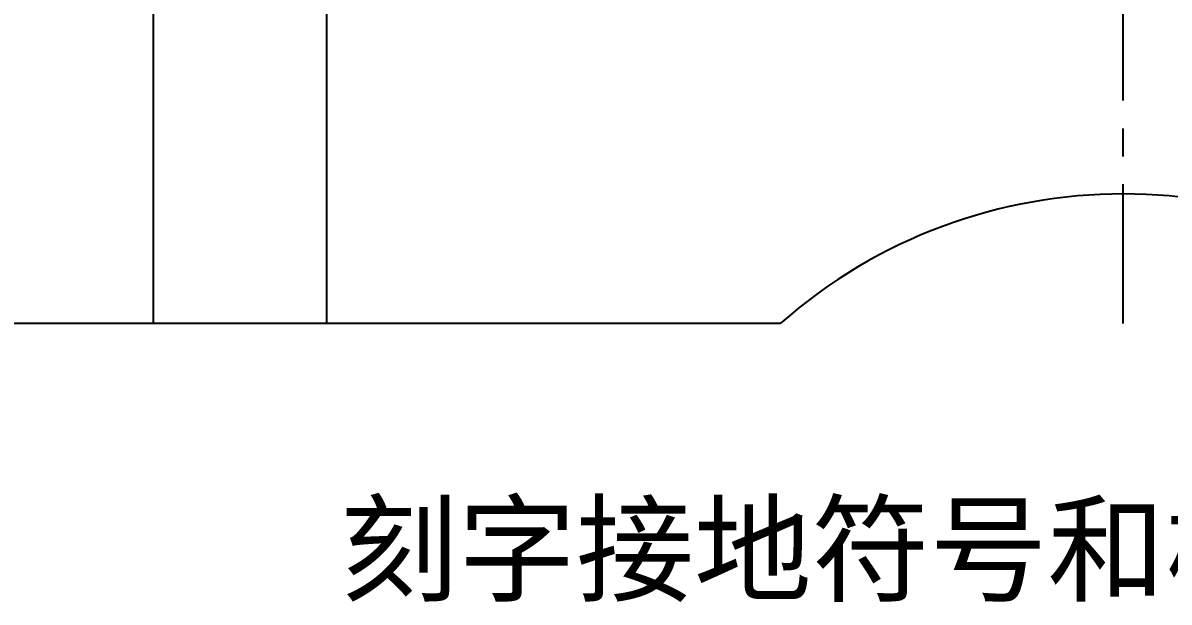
# Model space of a CAD drawing. Header units: millimetres. Extents: x 2634 to 3034, y 1430 to 1883.
# Drawn here: x 2706.3 to 2838.9, y 1430.5 to 1497.5 of the extents above; entities that cross this region are included whole.
import ezdxf

# ---------------------------------------------------------------- set-up
doc = ezdxf.new("R2010")
doc.units = ezdxf.units.MM
doc.linetypes.add('CENTER', pattern=[0.6, 0.375, -0.075, 0.075, -0.075])
doc.styles.get("Standard").update_dxf_attribs({"font": 'arial.ttf'})

msp = doc.modelspace()

# ---------------------------------------------------------------- linework, layer by layer
at = {"color": 1, "linetype": 'CENTER', "ltscale": 43}
msp.add_line((2833.63, 1462.67), (2833.63, 1882.67), dxfattribs=at)
at = {"color": 7, "linetype": 'Continuous'}
for p, q in [((2721.44, 1462.67), (2721.44, 1503.82)), ((2741.44, 1504.61), (2741.44, 1462.67)), ((2793.94, 1462.67), (2678.63, 1462.67))]:
    msp.add_line(p, q, dxfattribs=at)
msp.add_arc((2833.63, 1417.67), 60, 48.5904, 131.4096, dxfattribs=at)

# ---------------------------------------------------------------- texts
at = {"insert": (2743.04, 1441.58), "char_height": 10, "width": 298.8177, "attachment_point": 1}
msp.add_mtext('{\\fSimSun|b0|i0|c134|p2;刻字接地符号和模号2061-DOWN 字深0.2}', dxfattribs=at)

doc.saveas('drawing.dxf')
